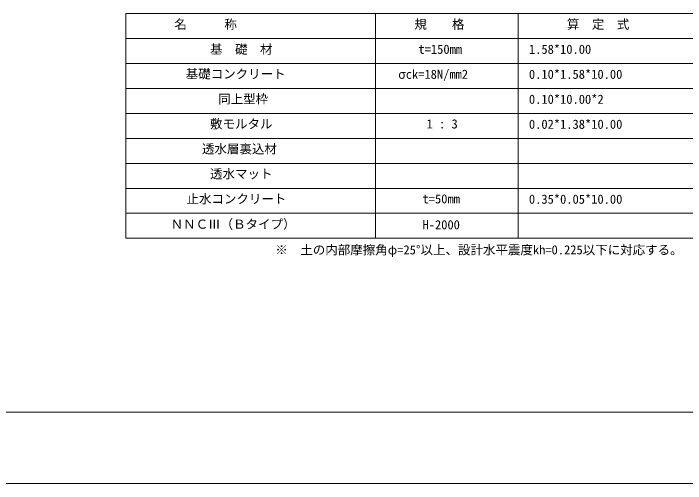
# Model space of a CAD drawing. Units: millimetres, scale not verified. Extents: x 748 to 253048, y 13754 to 73154.
# Drawn here: x 52158 to 70995, y 13754 to 26925 of the extents above; entities that cross this region are included whole.
import ezdxf
from ezdxf.enums import TextEntityAlignment as Align

# ---------------------------------------------------------------- set-up
doc = ezdxf.new("R2010")
doc.units = ezdxf.units.MM
doc.header["$LTSCALE"] = 300
for name, color, linetype, lineweight in [('D-MTR-FRAM', 7, 'Continuous', 18), ('D-TTL(外枠）', 2, 'Continuous', 18), ('DEFPOINTS_3', 7, 'Continuous', 18)]:
    doc.layers.add(name, color=color, linetype=linetype, lineweight=lineweight)
doc.layers.add('D-MTR-TXT', color=1, linetype='Continuous')
doc.styles.add('ＭＳ ゴシック', font='')
doc.styles.get('ＭＳ ゴシック').set_extended_font_data('MS Gothic')

msp = doc.modelspace()

# ---------------------------------------------------------------- linework, layer by layer
at = {"layer": 'D-MTR-FRAM'}
for p, q in [((55305.3, 26924.8), (74805.3, 26924.8)), ((55305.3, 20624.8), (55305.3, 26924.8)), ((62305.3, 20624.8), (62305.3, 26924.8)), ((66305.3, 20624.8), (66305.3, 26924.8)), ((55305.3, 26224.8), (74805.3, 26224.8)), ((55305.3, 25524.8), (74805.3, 25524.8)), ((55305.3, 24824.8), (74805.3, 24824.8)), ((55305.3, 24124.8), (74805.3, 24124.8)), ((55305.3, 23424.8), (74805.3, 23424.8)), ((55305.3, 22724.8), (74805.3, 22724.8)), ((55305.3, 22024.8), (74805.3, 22024.8)), ((55305.3, 21324.8), (74805.3, 21324.8)), ((55305.3, 20624.8), (74805.3, 20624.8))]:
    msp.add_line(p, q, dxfattribs=at)
at = {"layer": 'D-TTL(外枠）'}
msp.add_line((82547.6, 15753.7), (3047.6, 15753.7), dxfattribs=at)
at = {"layer": 'DEFPOINTS_3'}
msp.add_line((747.6, 13753.7), (84847.6, 13753.7), dxfattribs=at)

# ---------------------------------------------------------------- texts
at = {"layer": 'D-MTR-TXT', "style": 'ＭＳ ゴシック'}
for s, p in [('名\u3000\u3000\u3000称', (56668.3, 26416.2)), ('規\u3000\u3000格', (63395.7, 26416.2)), ('算\u3000定\u3000式', (67668.3, 26416.2)), ('基\u3000礎\u3000材', (57668.3, 25716.2)), ('t=150mm', (63509.4, 25716.2)), ('1.58*10.00', (66605.3, 25716.2)), ('基礎コンクリート', (56986, 25025.1)), ('σck=18N/mm2', (62940.9, 25016.1)), ('0.10*1.58*10.00', (66605.3, 25016.1)), ('同上型枠', (57895.7, 24325.1)), ('0.10*10.00*2', (66605.3, 24316.1)), ('敷モルタル', (57668.3, 23625.1)), ('1 : 3', (63736.8, 23625.1)), ('0.02*1.38*10.00', (66605.3, 23616.1)), ('透水層裏込材', (57440.9, 22925.1)), ('透水マット', (57668.3, 22225.1)), ('止水コンクリート', (57007.8, 21525.1)), ('t=50mm', (63623.1, 21525.1)), ('0.35*0.05*10.00', (66605.3, 21516.1)), ('ＮＮＣⅢ（Ｂタイプ）', (56564.4, 20816.2)), ('H-2000', (63623.1, 20799.8)), ('※\u3000土の内部摩擦角φ=25°以上、設計水平震度kh=0.225以下に対応する。', (59498.1, 20096.5))]:
    msp.add_text(s, height=256.6, dxfattribs=at).set_placement(p, align=Align.BOTTOM_LEFT)

doc.saveas('drawing.dxf')
